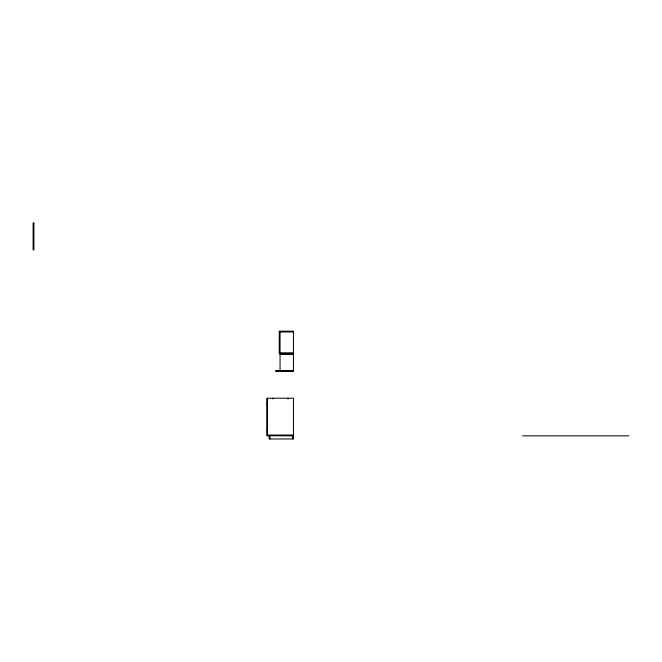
<?xml version="1.0" encoding="UTF-8"?>
<svg xmlns="http://www.w3.org/2000/svg" width="662" height="662" viewBox="0 0 662 662"><rect width="100%" height="100%" fill="white"/><g stroke="black" fill="none" stroke-linecap="round" stroke-linejoin="round"><path stroke-width="0.99" d="M280.051 331.985L293.456 331.985M280.051 352.805L293.456 352.805M280.051 353.525L279.248 353.525L279.248 331.182L293.456 331.182L293.456 371.399L275.582 371.399L275.582 370.596L293.456 370.596M280.051 353.616L293.456 353.616M280.051 354.418L293.456 354.418M267.539 398.35L266.736 398.35L266.736 435.753L293.456 435.844M266.736 403.729L267.539 403.729M266.736 430.366L267.539 430.366M267.539 435.033L293.456 435.033M522.541 435.844L628.9 435.844M292.654 435.844L292.654 438.972M288.094 398.21L288.094 399.02M280.051 331.182L280.051 371.399M272.901 398.21L272.901 399.02M269.955 435.844L269.955 438.972M269.144 435.844L269.144 438.972L293.456 438.972L293.456 398.21L267.539 398.21L267.539 435.844M33.903 223.028L33.1 223.028L33.1 249.847L33.903 249.847L33.903 223.028"/></g></svg>
